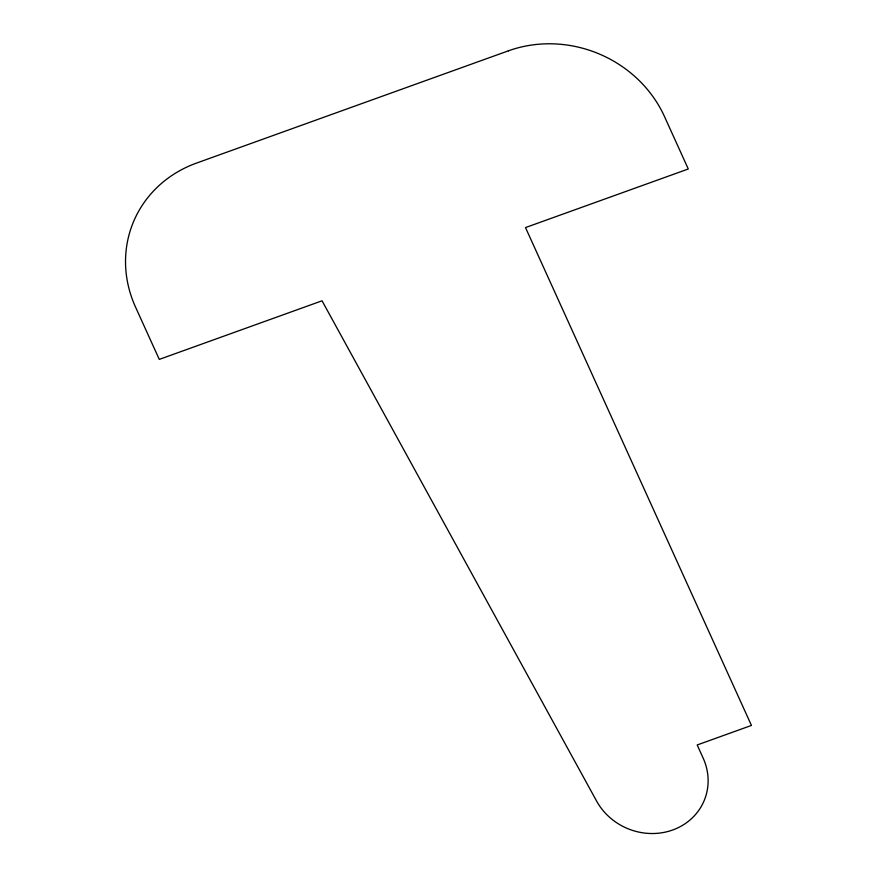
<?xml version="1.0" encoding="UTF-8"?>
<svg xmlns="http://www.w3.org/2000/svg" width="877" height="877" viewBox="0 0 877 877"><rect width="100%" height="100%" fill="white"/><g stroke="black" fill="none" stroke-linecap="round" stroke-linejoin="round"><path stroke-width="1.32" d="M508.419 50.822L196.448 163.111A119.765 110.48 22.2 0 0 135.496 306.983L159.274 359.395L322.045 300.8L596.601 801.074A59.877 55.24 22.2 0 0 674.72 829.225A59.877 55.24 22.2 0 0 703.135 758.068L697.193 744.968L751.446 725.432L525.509 227.571L688.281 168.987L664.503 116.575A119.765 110.48 22.2 0 0 508.419 50.822"/></g></svg>
